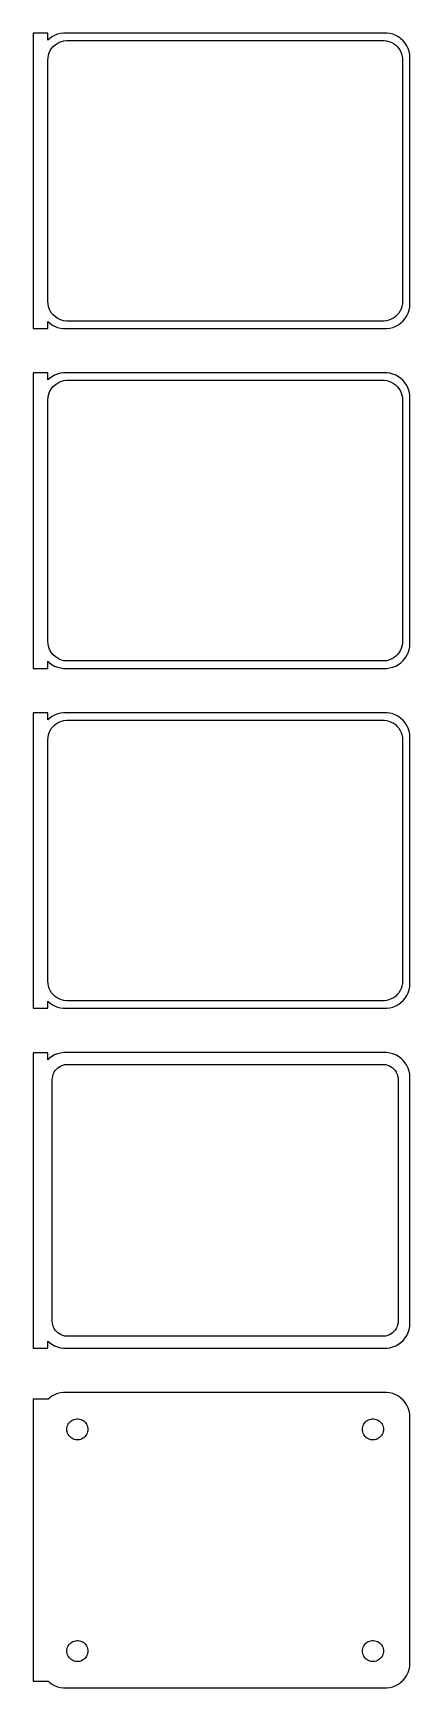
# Model space of a CAD drawing. Header units: metres. Extents: x -39 to 38, y 315 to 651.
import ezdxf

# ---------------------------------------------------------------- set-up
doc = ezdxf.new("R2010")
doc.units = ezdxf.units.M

msp = doc.modelspace()

# ---------------------------------------------------------------- linework, layer by layer
for p, q in [((-36, 650.99), (-39, 650.99)), ((-39, 650.99), (-39, 591.01)), ((-36, 649.559), (-36, 650.99)), ((-35.6871, 649.853), (-36, 649.559)), ((-35.1791, 650.222), (-35.6871, 649.853)), ((-34.6289, 650.524), (-35.1791, 650.222)), ((-34.9159, 648.238), (-34.5497, 648.582)), ((-34.0451, 650.755), (-34.6289, 650.524)), ((-34.5497, 648.582), (-34.1433, 648.877)), ((-34.1433, 648.877), (-33.7031, 649.119)), ((-33.4369, 650.911), (-34.0451, 650.755)), ((-33.7031, 649.119), (-33.2361, 649.304)), ((-32.8139, 650.99), (-33.4369, 650.911)), ((-33.2361, 649.304), (-32.7495, 649.429)), ((32.8139, 650.99), (-32.8139, 650.99)), ((-32.7495, 649.429), (-32.2512, 649.492)), ((-32.2512, 649.492), (32.2512, 649.492)), ((32.2512, 649.492), (32.7495, 649.429)), ((32.7495, 649.429), (33.2361, 649.304)), ((33.4369, 650.911), (32.8139, 650.99)), ((33.2361, 649.304), (33.7031, 649.119)), ((34.0451, 650.755), (33.4369, 650.911)), ((33.7031, 649.119), (34.1433, 648.877)), ((34.6289, 650.524), (34.0451, 650.755)), ((34.1433, 648.877), (34.5497, 648.582)), ((34.5497, 648.582), (34.9159, 648.238)), ((35.1791, 650.222), (34.6289, 650.524)), ((35.6871, 649.853), (35.1791, 650.222)), ((36.1448, 649.423), (35.6871, 649.853)), ((36.5451, 648.939), (36.1448, 649.423)), ((36.8815, 648.409), (36.5451, 648.939)), ((-36, 645.5), (-35.9685, 646.001)), ((-36, 596.5), (-36, 645.5)), ((-35.9685, 646.001), (-35.8743, 646.495)), ((-35.8743, 646.495), (-35.7191, 646.972)), ((-35.7191, 646.972), (-35.5052, 647.427)), ((-35.5052, 647.427), (-35.2361, 647.851)), ((-35.2361, 647.851), (-34.9159, 648.238)), ((34.9159, 648.238), (35.2361, 647.851)), ((35.2361, 647.851), (35.5052, 647.427)), ((35.5052, 647.427), (35.7191, 646.972)), ((35.7191, 646.972), (35.8743, 646.495)), ((35.8743, 646.495), (35.9685, 646.001)), ((35.9685, 646.001), (36, 645.5)), ((36, 645.5), (36, 596.5)), ((37.1489, 647.841), (36.8815, 648.409)), ((37.3429, 647.243), (37.1489, 647.841)), ((37.4606, 646.627), (37.3429, 647.243)), ((37.5, 646), (37.4606, 646.627)), ((37.5, 596), (37.5, 646)), ((-35.9685, 595.999), (-36, 596.5)), ((-35.8743, 595.505), (-35.9685, 595.999)), ((-35.7191, 595.028), (-35.8743, 595.505)), ((-35.5052, 594.573), (-35.7191, 595.028)), ((35.7191, 595.028), (35.5052, 594.573)), ((35.8743, 595.505), (35.7191, 595.028)), ((35.9685, 595.999), (35.8743, 595.505)), ((36, 596.5), (35.9685, 595.999)), ((37.1489, 594.159), (37.3429, 594.757)), ((37.3429, 594.757), (37.4606, 595.373)), ((37.4606, 595.373), (37.5, 596)), ((-36, 592.441), (-35.6871, 592.147)), ((-36, 591.01), (-36, 592.441)), ((-35.6871, 592.147), (-35.1791, 591.778)), ((-35.2361, 594.149), (-35.5052, 594.573)), ((-34.9159, 593.762), (-35.2361, 594.149)), ((-35.1791, 591.778), (-34.6289, 591.476)), ((-34.5497, 593.418), (-34.9159, 593.762)), ((-34.6289, 591.476), (-34.0451, 591.245)), ((-34.1433, 593.123), (-34.5497, 593.418)), ((-33.7031, 592.881), (-34.1433, 593.123)), ((-33.2361, 592.696), (-33.7031, 592.881)), ((-32.7495, 592.571), (-33.2361, 592.696)), ((-32.2512, 592.508), (-32.7495, 592.571)), ((32.2512, 592.508), (-32.2512, 592.508)), ((32.7495, 592.571), (32.2512, 592.508)), ((33.2361, 592.696), (32.7495, 592.571)), ((33.7031, 592.881), (33.2361, 592.696)), ((34.1433, 593.123), (33.7031, 592.881)), ((34.0451, 591.245), (34.6289, 591.476)), ((34.5497, 593.418), (34.1433, 593.123)), ((34.9159, 593.762), (34.5497, 593.418)), ((34.6289, 591.476), (35.1791, 591.778)), ((35.2361, 594.149), (34.9159, 593.762)), ((35.1791, 591.778), (35.6871, 592.147)), ((35.5052, 594.573), (35.2361, 594.149)), ((35.6871, 592.147), (36.1448, 592.577)), ((36.1448, 592.577), (36.5451, 593.061)), ((36.5451, 593.061), (36.8815, 593.591)), ((36.8815, 593.591), (37.1489, 594.159)), ((-39, 591.01), (-36, 591.01)), ((-34.0451, 591.245), (-33.4369, 591.089)), ((-33.4369, 591.089), (-32.8139, 591.01)), ((-32.8139, 591.01), (32.8139, 591.01)), ((32.8139, 591.01), (33.4369, 591.089)), ((33.4369, 591.089), (34.0451, 591.245)), ((-36, 581.99), (-39, 581.99)), ((-39, 581.99), (-39, 522.01)), ((-36, 580.559), (-36, 581.99)), ((-34.6289, 581.524), (-35.1791, 581.222)), ((-34.0451, 581.755), (-34.6289, 581.524)), ((-33.4369, 581.911), (-34.0451, 581.755)), ((-32.8139, 581.99), (-33.4369, 581.911)), ((32.8139, 581.99), (-32.8139, 581.99)), ((33.4369, 581.911), (32.8139, 581.99)), ((34.0451, 581.755), (33.4369, 581.911)), ((34.6289, 581.524), (34.0451, 581.755)), ((35.1791, 581.222), (34.6289, 581.524)), ((-35.6871, 580.853), (-36, 580.559)), ((-35.8743, 577.495), (-35.7191, 577.972)), ((-35.7191, 577.972), (-35.5052, 578.427)), ((-35.1791, 581.222), (-35.6871, 580.853)), ((-35.5052, 578.427), (-35.2361, 578.851)), ((-35.2361, 578.851), (-34.9159, 579.238)), ((-34.9159, 579.238), (-34.5497, 579.582)), ((-34.5497, 579.582), (-34.1433, 579.877)), ((-34.1433, 579.877), (-33.7031, 580.119)), ((-33.7031, 580.119), (-33.2361, 580.304)), ((-33.2361, 580.304), (-32.7495, 580.429)), ((-32.7495, 580.429), (-32.2512, 580.492)), ((-32.2512, 580.492), (32.2512, 580.492)), ((32.2512, 580.492), (32.7495, 580.429)), ((32.7495, 580.429), (33.2361, 580.304)), ((33.2361, 580.304), (33.7031, 580.119)), ((33.7031, 580.119), (34.1433, 579.877)), ((34.1433, 579.877), (34.5497, 579.582)), ((34.5497, 579.582), (34.9159, 579.238)), ((34.9159, 579.238), (35.2361, 578.851)), ((35.6871, 580.853), (35.1791, 581.222)), ((35.2361, 578.851), (35.5052, 578.427)), ((35.5052, 578.427), (35.7191, 577.972)), ((36.1448, 580.423), (35.6871, 580.853)), ((35.7191, 577.972), (35.8743, 577.495)), ((36.5451, 579.939), (36.1448, 580.423)), ((36.8815, 579.409), (36.5451, 579.939)), ((37.1489, 578.841), (36.8815, 579.409)), ((37.3429, 578.243), (37.1489, 578.841)), ((37.4606, 577.627), (37.3429, 578.243)), ((-36, 576.5), (-35.9685, 577.001)), ((-36, 527.5), (-36, 576.5)), ((-35.9685, 577.001), (-35.8743, 577.495)), ((35.8743, 577.495), (35.9685, 577.001)), ((35.9685, 577.001), (36, 576.5)), ((36, 576.5), (36, 527.5)), ((37.5, 577), (37.4606, 577.627)), ((37.5, 527), (37.5, 577)), ((-35.9685, 526.999), (-36, 527.5)), ((36, 527.5), (35.9685, 526.999)), ((-35.8743, 526.505), (-35.9685, 526.999)), ((-35.7191, 526.028), (-35.8743, 526.505)), ((-35.5052, 525.573), (-35.7191, 526.028)), ((-35.2361, 525.149), (-35.5052, 525.573)), ((-34.9159, 524.762), (-35.2361, 525.149)), ((-34.5497, 524.418), (-34.9159, 524.762)), ((-34.1433, 524.123), (-34.5497, 524.418)), ((34.5497, 524.418), (34.1433, 524.123)), ((34.9159, 524.762), (34.5497, 524.418)), ((35.2361, 525.149), (34.9159, 524.762)), ((35.5052, 525.573), (35.2361, 525.149)), ((35.7191, 526.028), (35.5052, 525.573)), ((35.8743, 526.505), (35.7191, 526.028)), ((35.9685, 526.999), (35.8743, 526.505)), ((36.5451, 524.061), (36.8815, 524.591)), ((36.8815, 524.591), (37.1489, 525.159)), ((37.1489, 525.159), (37.3429, 525.757)), ((37.3429, 525.757), (37.4606, 526.373)), ((37.4606, 526.373), (37.5, 527)), ((-39, 522.01), (-36, 522.01)), ((-36, 523.441), (-35.6871, 523.147)), ((-36, 522.01), (-36, 523.441)), ((-35.6871, 523.147), (-35.1791, 522.778)), ((-35.1791, 522.778), (-34.6289, 522.476)), ((-34.6289, 522.476), (-34.0451, 522.245)), ((-33.7031, 523.881), (-34.1433, 524.123)), ((-34.0451, 522.245), (-33.4369, 522.089)), ((-33.2361, 523.696), (-33.7031, 523.881)), ((-33.4369, 522.089), (-32.8139, 522.01)), ((-32.7495, 523.571), (-33.2361, 523.696)), ((-32.8139, 522.01), (32.8139, 522.01)), ((-32.2512, 523.508), (-32.7495, 523.571)), ((32.2512, 523.508), (-32.2512, 523.508)), ((32.7495, 523.571), (32.2512, 523.508)), ((33.2361, 523.696), (32.7495, 523.571)), ((32.8139, 522.01), (33.4369, 522.089)), ((33.7031, 523.881), (33.2361, 523.696)), ((33.4369, 522.089), (34.0451, 522.245)), ((34.1433, 524.123), (33.7031, 523.881)), ((34.0451, 522.245), (34.6289, 522.476)), ((34.6289, 522.476), (35.1791, 522.778)), ((35.1791, 522.778), (35.6871, 523.147)), ((35.6871, 523.147), (36.1448, 523.577)), ((36.1448, 523.577), (36.5451, 524.061)), ((-36, 512.99), (-39, 512.99)), ((-39, 512.99), (-39, 453.01)), ((-36, 511.559), (-36, 512.99)), ((-35.6871, 511.853), (-36, 511.559)), ((-35.1791, 512.222), (-35.6871, 511.853)), ((-34.6289, 512.524), (-35.1791, 512.222)), ((-34.0451, 512.755), (-34.6289, 512.524)), ((-34.5497, 510.582), (-34.1433, 510.877)), ((-34.1433, 510.877), (-33.7031, 511.119)), ((-33.4369, 512.911), (-34.0451, 512.755)), ((-33.7031, 511.119), (-33.2361, 511.304)), ((-32.8139, 512.99), (-33.4369, 512.911)), ((-33.2361, 511.304), (-32.7495, 511.429)), ((32.8139, 512.99), (-32.8139, 512.99)), ((-32.7495, 511.429), (-32.2512, 511.492)), ((-32.2512, 511.492), (32.2512, 511.492)), ((32.2512, 511.492), (32.7495, 511.429)), ((32.7495, 511.429), (33.2361, 511.304)), ((33.4369, 512.911), (32.8139, 512.99)), ((33.2361, 511.304), (33.7031, 511.119)), ((34.0451, 512.755), (33.4369, 512.911)), ((33.7031, 511.119), (34.1433, 510.877)), ((34.6289, 512.524), (34.0451, 512.755)), ((34.1433, 510.877), (34.5497, 510.582)), ((35.1791, 512.222), (34.6289, 512.524)), ((35.6871, 511.853), (35.1791, 512.222)), ((36.1448, 511.423), (35.6871, 511.853)), ((36.5451, 510.939), (36.1448, 511.423)), ((36.8815, 510.409), (36.5451, 510.939)), ((-36, 507.5), (-35.9685, 508.001)), ((-36, 458.5), (-36, 507.5)), ((-35.9685, 508.001), (-35.8743, 508.495)), ((-35.8743, 508.495), (-35.7191, 508.972)), ((-35.7191, 508.972), (-35.5052, 509.427)), ((-35.5052, 509.427), (-35.2361, 509.851)), ((-35.2361, 509.851), (-34.9159, 510.238)), ((-34.9159, 510.238), (-34.5497, 510.582)), ((34.5497, 510.582), (34.9159, 510.238)), ((34.9159, 510.238), (35.2361, 509.851)), ((35.2361, 509.851), (35.5052, 509.427)), ((35.5052, 509.427), (35.7191, 508.972)), ((35.7191, 508.972), (35.8743, 508.495)), ((35.8743, 508.495), (35.9685, 508.001)), ((35.9685, 508.001), (36, 507.5)), ((36, 507.5), (36, 458.5)), ((37.1489, 509.841), (36.8815, 510.409)), ((37.3429, 509.243), (37.1489, 509.841)), ((37.4606, 508.627), (37.3429, 509.243)), ((37.5, 508), (37.4606, 508.627)), ((37.5, 458), (37.5, 508)), ((-35.9685, 457.999), (-36, 458.5)), ((-35.8743, 457.505), (-35.9685, 457.999)), ((-35.7191, 457.028), (-35.8743, 457.505)), ((-35.5052, 456.573), (-35.7191, 457.028)), ((35.7191, 457.028), (35.5052, 456.573)), ((35.8743, 457.505), (35.7191, 457.028)), ((35.9685, 457.999), (35.8743, 457.505)), ((36, 458.5), (35.9685, 457.999)), ((37.3429, 456.757), (37.4606, 457.373)), ((37.4606, 457.373), (37.5, 458)), ((-36, 454.441), (-35.6871, 454.147)), ((-36, 453.01), (-36, 454.441)), ((-35.6871, 454.147), (-35.1791, 453.778)), ((-35.2361, 456.149), (-35.5052, 456.573)), ((-34.9159, 455.762), (-35.2361, 456.149)), ((-35.1791, 453.778), (-34.6289, 453.476)), ((-34.5497, 455.418), (-34.9159, 455.762)), ((-34.1433, 455.123), (-34.5497, 455.418)), ((-33.7031, 454.881), (-34.1433, 455.123)), ((-33.2361, 454.696), (-33.7031, 454.881)), ((-32.7495, 454.571), (-33.2361, 454.696)), ((-32.2512, 454.508), (-32.7495, 454.571)), ((32.2512, 454.508), (-32.2512, 454.508)), ((32.7495, 454.571), (32.2512, 454.508)), ((33.2361, 454.696), (32.7495, 454.571)), ((33.7031, 454.881), (33.2361, 454.696)), ((34.1433, 455.123), (33.7031, 454.881)), ((34.5497, 455.418), (34.1433, 455.123)), ((34.9159, 455.762), (34.5497, 455.418)), ((34.6289, 453.476), (35.1791, 453.778)), ((35.2361, 456.149), (34.9159, 455.762)), ((35.1791, 453.778), (35.6871, 454.147)), ((35.5052, 456.573), (35.2361, 456.149)), ((35.6871, 454.147), (36.1448, 454.577)), ((36.1448, 454.577), (36.5451, 455.061)), ((36.5451, 455.061), (36.8815, 455.591)), ((36.8815, 455.591), (37.1489, 456.159)), ((37.1489, 456.159), (37.3429, 456.757)), ((-39, 453.01), (-36, 453.01)), ((-34.6289, 453.476), (-34.0451, 453.245)), ((-34.0451, 453.245), (-33.4369, 453.089)), ((-33.4369, 453.089), (-32.8139, 453.01)), ((-32.8139, 453.01), (32.8139, 453.01)), ((32.8139, 453.01), (33.4369, 453.089)), ((33.4369, 453.089), (34.0451, 453.245)), ((34.0451, 453.245), (34.6289, 453.476)), ((-36, 443.979), (-39, 443.979)), ((-39, 443.979), (-39, 384.021)), ((-36, 442.559), (-36, 443.979)), ((-34.6289, 443.524), (-35.1791, 443.222)), ((-34.0451, 443.755), (-34.6289, 443.524)), ((-33.4369, 443.911), (-34.0451, 443.755)), ((-32.8139, 443.99), (-33.4369, 443.911)), ((32.8139, 443.99), (-32.8139, 443.99)), ((33.4369, 443.911), (32.8139, 443.99)), ((34.0451, 443.755), (33.4369, 443.911)), ((34.6289, 443.524), (34.0451, 443.755)), ((35.1791, 443.222), (34.6289, 443.524)), ((-35.6871, 442.853), (-36, 442.559)), ((-35.1791, 443.222), (-35.6871, 442.853)), ((-34.7279, 440), (-34.5184, 440.33)), ((-34.5184, 440.33), (-34.2692, 440.631)), ((-34.2692, 440.631), (-33.9842, 440.899)), ((-33.9842, 440.899), (-33.668, 441.128)), ((-33.668, 441.128), (-33.3254, 441.317)), ((-33.3254, 441.317), (-32.9619, 441.461)), ((-32.9619, 441.461), (-32.5833, 441.558)), ((-32.5833, 441.558), (-32.1954, 441.607)), ((-32.1954, 441.607), (32.1954, 441.607)), ((32.1954, 441.607), (32.5833, 441.558)), ((32.5833, 441.558), (32.9619, 441.461)), ((32.9619, 441.461), (33.3254, 441.317)), ((33.3254, 441.317), (33.668, 441.128)), ((33.668, 441.128), (33.9842, 440.899)), ((33.9842, 440.899), (34.2692, 440.631)), ((34.2692, 440.631), (34.5184, 440.33)), ((34.5184, 440.33), (34.7279, 440)), ((35.6871, 442.853), (35.1791, 443.222)), ((36.1448, 442.423), (35.6871, 442.853)), ((36.5451, 441.939), (36.1448, 442.423)), ((36.8815, 441.409), (36.5451, 441.939)), ((37.1489, 440.841), (36.8815, 441.409)), ((37.3429, 440.243), (37.1489, 440.841)), ((37.4606, 439.627), (37.3429, 440.243)), ((-35.1129, 438.5), (-35.0884, 438.89)), ((-35.1129, 389.5), (-35.1129, 438.5)), ((-35.0884, 438.89), (-35.0151, 439.274)), ((-35.0151, 439.274), (-34.8943, 439.646)), ((-34.8943, 439.646), (-34.7279, 440)), ((34.7279, 440), (34.8943, 439.646)), ((34.8943, 439.646), (35.0151, 439.274)), ((35.0151, 439.274), (35.0884, 438.89)), ((35.0884, 438.89), (35.1129, 438.5)), ((35.1129, 438.5), (35.1129, 389.5)), ((37.5, 439), (37.4606, 439.627)), ((37.5, 389), (37.5, 439)), ((-35.0884, 389.11), (-35.1129, 389.5)), ((-35.0151, 388.726), (-35.0884, 389.11)), ((-34.8943, 388.354), (-35.0151, 388.726)), ((-34.7279, 388), (-34.8943, 388.354)), ((-34.5184, 387.67), (-34.7279, 388)), ((-34.2692, 387.369), (-34.5184, 387.67)), ((-33.9842, 387.101), (-34.2692, 387.369)), ((-33.668, 386.872), (-33.9842, 387.101)), ((-33.3254, 386.683), (-33.668, 386.872)), ((-32.9619, 386.539), (-33.3254, 386.683)), ((-32.5833, 386.442), (-32.9619, 386.539)), ((-32.1954, 386.393), (-32.5833, 386.442)), ((32.1954, 386.393), (-32.1954, 386.393)), ((32.5833, 386.442), (32.1954, 386.393)), ((32.9619, 386.539), (32.5833, 386.442)), ((33.3254, 386.683), (32.9619, 386.539)), ((33.668, 386.872), (33.3254, 386.683)), ((33.9842, 387.101), (33.668, 386.872)), ((34.2692, 387.369), (33.9842, 387.101)), ((34.5184, 387.67), (34.2692, 387.369)), ((34.7279, 388), (34.5184, 387.67)), ((34.8943, 388.354), (34.7279, 388)), ((35.0151, 388.726), (34.8943, 388.354)), ((35.0884, 389.11), (35.0151, 388.726)), ((35.1129, 389.5), (35.0884, 389.11)), ((36.5451, 386.061), (36.8815, 386.591)), ((36.8815, 386.591), (37.1489, 387.159)), ((37.1489, 387.159), (37.3429, 387.757)), ((37.3429, 387.757), (37.4606, 388.373)), ((37.4606, 388.373), (37.5, 389)), ((-39, 384.021), (-36, 384.021)), ((-36, 384.021), (-36, 385.441)), ((-36, 385.441), (-35.6871, 385.147)), ((-35.6871, 385.147), (-35.1791, 384.778)), ((-35.1791, 384.778), (-34.6289, 384.476)), ((-34.6289, 384.476), (-34.0451, 384.245)), ((-34.0451, 384.245), (-33.4369, 384.089)), ((-33.4369, 384.089), (-32.8139, 384.01)), ((-32.8139, 384.01), (32.8139, 384.01)), ((32.8139, 384.01), (33.4369, 384.089)), ((33.4369, 384.089), (34.0451, 384.245)), ((34.0451, 384.245), (34.6289, 384.476)), ((34.6289, 384.476), (35.1791, 384.778)), ((35.1791, 384.778), (35.6871, 385.147)), ((35.6871, 385.147), (36.1448, 385.577)), ((36.1448, 385.577), (36.5451, 386.061)), ((-36, 373.653), (-39, 373.653)), ((-39, 373.653), (-39, 316.347)), ((-35.6871, 373.853), (-36, 373.559)), ((-36, 373.559), (-36, 373.653)), ((-35.1791, 374.222), (-35.6871, 373.853)), ((-34.6289, 374.524), (-35.1791, 374.222)), ((-34.0451, 374.755), (-34.6289, 374.524)), ((-33.4369, 374.911), (-34.0451, 374.755)), ((-32.8139, 374.99), (-33.4369, 374.911)), ((32.8139, 374.99), (-32.8139, 374.99)), ((33.4369, 374.911), (32.8139, 374.99)), ((34.0451, 374.755), (33.4369, 374.911)), ((34.6289, 374.524), (34.0451, 374.755)), ((35.1791, 374.222), (34.6289, 374.524)), ((35.6871, 373.853), (35.1791, 374.222)), ((36.1448, 373.423), (35.6871, 373.853)), ((36.5451, 372.939), (36.1448, 373.423)), ((36.8815, 372.409), (36.5451, 372.939)), ((-30.6598, 369.531), (-30.4001, 369.597)), ((-30.4001, 369.597), (-30.1341, 369.631)), ((-30.1341, 369.631), (-29.8659, 369.631)), ((-29.8659, 369.631), (-29.5999, 369.597)), ((-29.5999, 369.597), (-29.3401, 369.531)), ((29.3401, 369.531), (29.5999, 369.597)), ((29.5999, 369.597), (29.8659, 369.631)), ((29.8659, 369.631), (30.1341, 369.631)), ((30.1341, 369.631), (30.4001, 369.597)), ((30.4001, 369.597), (30.6598, 369.531)), ((37.1489, 371.841), (36.8815, 372.409)), ((37.3429, 371.243), (37.1489, 371.841)), ((37.4606, 370.627), (37.3429, 371.243)), ((37.5, 370), (37.4606, 370.627)), ((37.5, 320), (37.5, 370)), ((-32.1353, 367.5), (-32.1185, 367.768)), ((-32.1185, 367.232), (-32.1353, 367.5)), ((-32.1185, 367.768), (-32.0682, 368.031)), ((-32.0682, 366.969), (-32.1185, 367.232)), ((-32.0682, 368.031), (-31.9853, 368.286)), ((-31.9853, 366.714), (-32.0682, 366.969)), ((-31.9853, 368.286), (-31.8712, 368.529)), ((-31.8712, 366.471), (-31.9853, 366.714)), ((-31.8712, 368.529), (-31.7275, 368.755)), ((-31.7275, 366.245), (-31.8712, 366.471)), ((-31.7275, 368.755), (-31.5565, 368.962)), ((-31.5565, 366.038), (-31.7275, 366.245)), ((-31.5565, 368.962), (-31.3611, 369.145)), ((-31.3611, 369.145), (-31.1441, 369.303)), ((-31.1441, 369.303), (-30.9091, 369.432)), ((-30.9091, 369.432), (-30.6598, 369.531)), ((-29.3401, 369.531), (-29.0908, 369.432)), ((-29.0908, 369.432), (-28.8559, 369.303)), ((-28.8559, 369.303), (-28.6389, 369.145)), ((-28.6389, 369.145), (-28.4434, 368.962)), ((-28.4434, 368.962), (-28.2725, 368.755)), ((-28.2725, 366.245), (-28.4434, 366.038)), ((-28.2725, 368.755), (-28.1288, 368.529)), ((-28.1288, 366.471), (-28.2725, 366.245)), ((-28.1288, 368.529), (-28.0146, 368.286)), ((-28.0146, 366.714), (-28.1288, 366.471)), ((-28.0146, 368.286), (-27.9318, 368.031)), ((-27.9318, 366.969), (-28.0146, 366.714)), ((-27.9318, 368.031), (-27.8815, 367.768)), ((-27.8815, 367.232), (-27.9318, 366.969)), ((-27.8815, 367.768), (-27.8647, 367.5)), ((-27.8647, 367.5), (-27.8815, 367.232)), ((27.8647, 367.5), (27.8815, 367.768)), ((27.8815, 367.232), (27.8647, 367.5)), ((27.8815, 367.768), (27.9318, 368.031)), ((27.9318, 366.969), (27.8815, 367.232)), ((27.9318, 368.031), (28.0146, 368.286)), ((28.0146, 366.714), (27.9318, 366.969)), ((28.0146, 368.286), (28.1288, 368.529)), ((28.1288, 366.471), (28.0146, 366.714)), ((28.1288, 368.529), (28.2725, 368.755)), ((28.2725, 366.245), (28.1288, 366.471)), ((28.2725, 368.755), (28.4434, 368.962)), ((28.4434, 366.038), (28.2725, 366.245)), ((28.4434, 368.962), (28.6389, 369.145)), ((28.6389, 369.145), (28.8559, 369.303)), ((28.8559, 369.303), (29.0908, 369.432)), ((29.0908, 369.432), (29.3401, 369.531)), ((30.6598, 369.531), (30.9091, 369.432)), ((30.9091, 369.432), (31.1441, 369.303)), ((31.1441, 369.303), (31.3611, 369.145)), ((31.3611, 369.145), (31.5565, 368.962)), ((31.5565, 368.962), (31.7275, 368.755)), ((31.7275, 366.245), (31.5565, 366.038)), ((31.7275, 368.755), (31.8712, 368.529)), ((31.8712, 366.471), (31.7275, 366.245)), ((31.8712, 368.529), (31.9853, 368.286)), ((31.9853, 366.714), (31.8712, 366.471)), ((31.9853, 368.286), (32.0682, 368.031)), ((32.0682, 366.969), (31.9853, 366.714)), ((32.0682, 368.031), (32.1185, 367.768)), ((32.1185, 367.232), (32.0682, 366.969)), ((32.1185, 367.768), (32.1353, 367.5)), ((32.1353, 367.5), (32.1185, 367.232)), ((-31.3611, 365.855), (-31.5565, 366.038)), ((-31.1441, 365.697), (-31.3611, 365.855)), ((-30.9091, 365.568), (-31.1441, 365.697)), ((-30.6598, 365.469), (-30.9091, 365.568)), ((-30.4001, 365.403), (-30.6598, 365.469)), ((-30.1341, 365.369), (-30.4001, 365.403)), ((-29.8659, 365.369), (-30.1341, 365.369)), ((-29.5999, 365.403), (-29.8659, 365.369)), ((-29.3401, 365.469), (-29.5999, 365.403)), ((-29.0908, 365.568), (-29.3401, 365.469)), ((-28.8559, 365.697), (-29.0908, 365.568)), ((-28.6389, 365.855), (-28.8559, 365.697)), ((-28.4434, 366.038), (-28.6389, 365.855)), ((28.6389, 365.855), (28.4434, 366.038)), ((28.8559, 365.697), (28.6389, 365.855)), ((29.0908, 365.568), (28.8559, 365.697)), ((29.3401, 365.469), (29.0908, 365.568)), ((29.5999, 365.403), (29.3401, 365.469)), ((29.8659, 365.369), (29.5999, 365.403)), ((30.1341, 365.369), (29.8659, 365.369)), ((30.4001, 365.403), (30.1341, 365.369)), ((30.6598, 365.469), (30.4001, 365.403)), ((30.9091, 365.568), (30.6598, 365.469)), ((31.1441, 365.697), (30.9091, 365.568)), ((31.3611, 365.855), (31.1441, 365.697)), ((31.5565, 366.038), (31.3611, 365.855)), ((-32.1353, 322.5), (-32.1185, 322.768)), ((-32.1185, 322.768), (-32.0682, 323.031)), ((-32.0682, 323.031), (-31.9853, 323.286)), ((-31.9853, 323.286), (-31.8712, 323.529)), ((-31.8712, 323.529), (-31.7275, 323.755)), ((-31.7275, 323.755), (-31.5565, 323.962)), ((-31.5565, 323.962), (-31.3611, 324.145)), ((-31.3611, 324.145), (-31.1441, 324.303)), ((-31.1441, 324.303), (-30.9091, 324.432)), ((-30.9091, 324.432), (-30.6598, 324.531)), ((-30.6598, 324.531), (-30.4001, 324.597)), ((-30.4001, 324.597), (-30.1341, 324.631)), ((-30.1341, 324.631), (-29.8659, 324.631)), ((-29.8659, 324.631), (-29.5999, 324.597)), ((-29.5999, 324.597), (-29.3401, 324.531)), ((-29.3401, 324.531), (-29.0908, 324.432)), ((-29.0908, 324.432), (-28.8559, 324.303)), ((-28.8559, 324.303), (-28.6389, 324.145)), ((-28.6389, 324.145), (-28.4434, 323.962)), ((-28.4434, 323.962), (-28.2725, 323.755)), ((-28.2725, 323.755), (-28.1288, 323.529)), ((-28.1288, 323.529), (-28.0146, 323.286)), ((-28.0146, 323.286), (-27.9318, 323.031)), ((-27.9318, 323.031), (-27.8815, 322.768)), ((-27.8815, 322.768), (-27.8647, 322.5)), ((27.8647, 322.5), (27.8815, 322.768)), ((27.8815, 322.768), (27.9318, 323.031)), ((27.9318, 323.031), (28.0146, 323.286)), ((28.0146, 323.286), (28.1288, 323.529)), ((28.1288, 323.529), (28.2725, 323.755)), ((28.2725, 323.755), (28.4434, 323.962)), ((28.4434, 323.962), (28.6389, 324.145)), ((28.6389, 324.145), (28.8559, 324.303)), ((28.8559, 324.303), (29.0908, 324.432)), ((29.0908, 324.432), (29.3401, 324.531)), ((29.3401, 324.531), (29.5999, 324.597)), ((29.5999, 324.597), (29.8659, 324.631)), ((29.8659, 324.631), (30.1341, 324.631)), ((30.1341, 324.631), (30.4001, 324.597)), ((30.4001, 324.597), (30.6598, 324.531)), ((30.6598, 324.531), (30.9091, 324.432)), ((30.9091, 324.432), (31.1441, 324.303)), ((31.1441, 324.303), (31.3611, 324.145)), ((31.3611, 324.145), (31.5565, 323.962)), ((31.5565, 323.962), (31.7275, 323.755)), ((31.7275, 323.755), (31.8712, 323.529)), ((31.8712, 323.529), (31.9853, 323.286)), ((31.9853, 323.286), (32.0682, 323.031)), ((32.0682, 323.031), (32.1185, 322.768)), ((32.1185, 322.768), (32.1353, 322.5)), ((-32.1185, 322.232), (-32.1353, 322.5)), ((-32.0682, 321.969), (-32.1185, 322.232)), ((-31.9853, 321.714), (-32.0682, 321.969)), ((-31.8712, 321.471), (-31.9853, 321.714)), ((-31.7275, 321.245), (-31.8712, 321.471)), ((-31.5565, 321.038), (-31.7275, 321.245)), ((-31.3611, 320.855), (-31.5565, 321.038)), ((-31.1441, 320.697), (-31.3611, 320.855)), ((-30.9091, 320.568), (-31.1441, 320.697)), ((-30.6598, 320.469), (-30.9091, 320.568)), ((-30.4001, 320.403), (-30.6598, 320.469)), ((-30.1341, 320.369), (-30.4001, 320.403)), ((-29.8659, 320.369), (-30.1341, 320.369)), ((-29.5999, 320.403), (-29.8659, 320.369)), ((-29.3401, 320.469), (-29.5999, 320.403)), ((-29.0908, 320.568), (-29.3401, 320.469)), ((-28.8559, 320.697), (-29.0908, 320.568)), ((-28.6389, 320.855), (-28.8559, 320.697)), ((-28.4434, 321.038), (-28.6389, 320.855)), ((-28.2725, 321.245), (-28.4434, 321.038)), ((-28.1288, 321.471), (-28.2725, 321.245)), ((-28.0146, 321.714), (-28.1288, 321.471)), ((-27.9318, 321.969), (-28.0146, 321.714)), ((-27.8815, 322.232), (-27.9318, 321.969)), ((-27.8647, 322.5), (-27.8815, 322.232)), ((27.8815, 322.232), (27.8647, 322.5)), ((27.9318, 321.969), (27.8815, 322.232)), ((28.0146, 321.714), (27.9318, 321.969)), ((28.1288, 321.471), (28.0146, 321.714)), ((28.2725, 321.245), (28.1288, 321.471)), ((28.4434, 321.038), (28.2725, 321.245)), ((28.6389, 320.855), (28.4434, 321.038)), ((28.8559, 320.697), (28.6389, 320.855)), ((29.0908, 320.568), (28.8559, 320.697)), ((29.3401, 320.469), (29.0908, 320.568)), ((29.5999, 320.403), (29.3401, 320.469)), ((29.8659, 320.369), (29.5999, 320.403)), ((30.1341, 320.369), (29.8659, 320.369)), ((30.4001, 320.403), (30.1341, 320.369)), ((30.6598, 320.469), (30.4001, 320.403)), ((30.9091, 320.568), (30.6598, 320.469)), ((31.1441, 320.697), (30.9091, 320.568)), ((31.3611, 320.855), (31.1441, 320.697)), ((31.5565, 321.038), (31.3611, 320.855)), ((31.7275, 321.245), (31.5565, 321.038)), ((31.8712, 321.471), (31.7275, 321.245)), ((31.9853, 321.714), (31.8712, 321.471)), ((32.0682, 321.969), (31.9853, 321.714)), ((32.1185, 322.232), (32.0682, 321.969)), ((32.1353, 322.5), (32.1185, 322.232)), ((37.3429, 318.757), (37.4606, 319.373)), ((37.4606, 319.373), (37.5, 320)), ((-39, 316.347), (-36, 316.347)), ((-36, 316.347), (-36, 316.441)), ((-36, 316.441), (-35.6871, 316.147)), ((-35.6871, 316.147), (-35.1791, 315.778)), ((35.1791, 315.778), (35.6871, 316.147)), ((35.6871, 316.147), (36.1448, 316.577)), ((36.1448, 316.577), (36.5451, 317.061)), ((36.5451, 317.061), (36.8815, 317.591)), ((36.8815, 317.591), (37.1489, 318.159)), ((37.1489, 318.159), (37.3429, 318.757)), ((-35.1791, 315.778), (-34.6289, 315.476)), ((-34.6289, 315.476), (-34.0451, 315.245)), ((-34.0451, 315.245), (-33.4369, 315.089)), ((-33.4369, 315.089), (-32.8139, 315.01)), ((-32.8139, 315.01), (32.8139, 315.01)), ((32.8139, 315.01), (33.4369, 315.089)), ((33.4369, 315.089), (34.0451, 315.245)), ((34.0451, 315.245), (34.6289, 315.476)), ((34.6289, 315.476), (35.1791, 315.778))]:
    msp.add_line(p, q)

doc.saveas('drawing.dxf')
